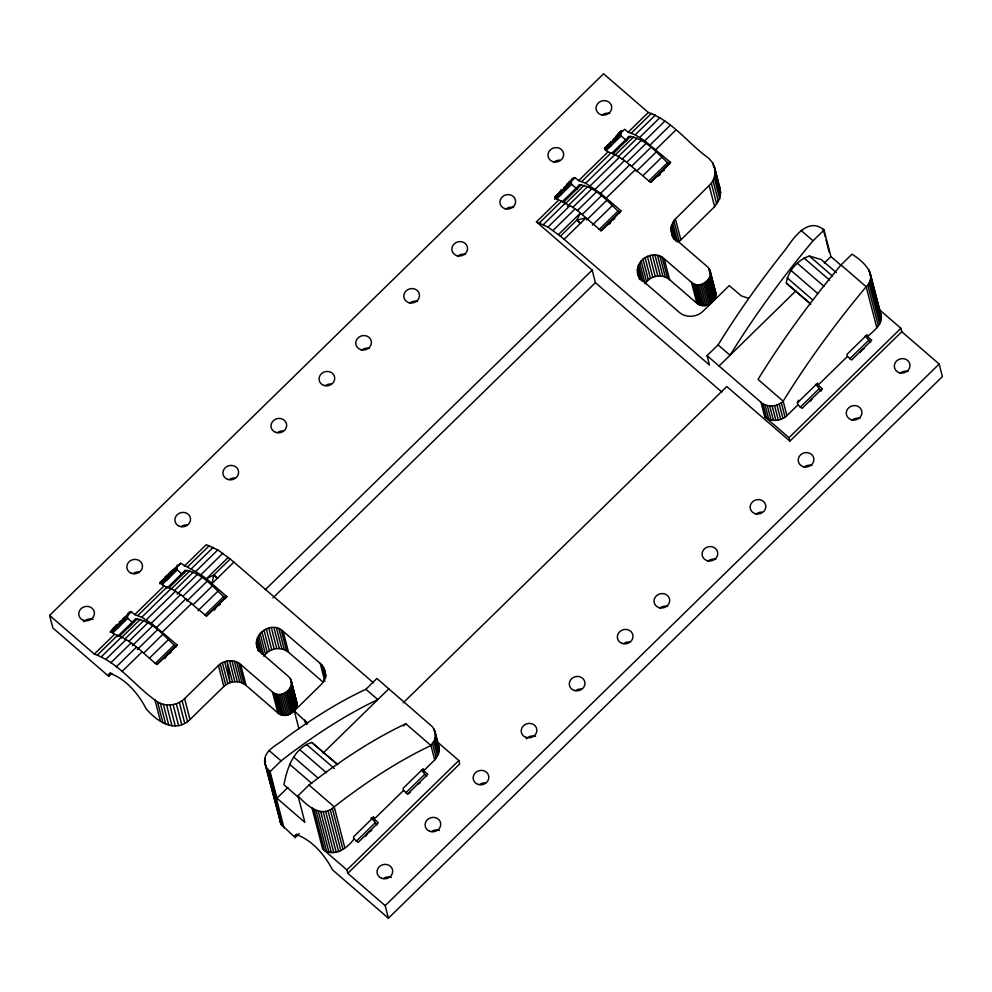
<?xml version="1.0" encoding="UTF-8"?>
<svg xmlns="http://www.w3.org/2000/svg" width="992" height="992" viewBox="0 0 992 992"><rect width="100%" height="100%" fill="white"/><g stroke="black" fill="none" stroke-linecap="round" stroke-linejoin="round"><path stroke-width="1.49" d="M299.286 833.602L295.207 837.595L281.096 824.402L264.814 763.22C262.781 750.064 278.082 745.004 286.031 737.763A374.17 130.436 -49.1 0 1 365.887 689.254L376.873 678.466L432.425 726.752L434.694 730.67L439.22 749.506L438.489 754.007L434.719 759.946L423.708 770.71L427.837 774.281L407.662 794.009L403.533 790.438L403.012 788.429L423.187 768.701L423.708 770.71M715.232 171.765L714.265 177.766L711.338 183.284L673.804 220.571L679.222 241.527L714.637 206.646L719.671 198.722L720.651 192.721L714.947 168.764L712.876 163.134L708.982 158.447C688.584 143.989 672.613 121.024 648.322 112.48L603.582 73.78L49.6 615.4L94.339 654.1C118.631 662.631 134.602 685.608 155 700.054C163.345 707.271 176.861 706.267 184.586 698.616L218.426 665.533C224.217 659.792 234.36 659.035 240.622 664.442L272.478 691.994C281.616 700.687 298.456 685.472 288.412 676.42L261.107 652.81C246.214 639.778 269.948 618.425 283.117 631.284L320.23 663.388C326.889 668.794 326.666 679.644 320.428 685.286L294.277 710.855L298.914 728.81M111.836 673.357L108.773 676.346L108.587 674.845L109.74 673.308C125.711 678.776 138.421 693.817 146.06 708.598C156.612 721.42 175.348 733.82 190.005 719.56L223.845 686.476C229.636 680.748 239.779 679.979 246.041 685.398L277.896 712.95C285.175 719.485 298.245 711.971 296.806 702.534L291.388 681.578M405.778 723.788A374.22 130.448 -49.1 0 0 317.49 778.571L309.008 785.032L298.009 795.795C306.416 805.442 321.904 818.908 334.205 806.831A374.17 130.436 -49.1 0 1 430.987 745.538L434.769 739.598L435.5 735.097M672.464 236.642L671.051 226.945L673.804 220.571M638.96 277.338C631.21 262.446 652.314 247.777 664.194 258.726L691.486 282.336C700.625 291.028 717.476 275.813 707.42 266.761L675.564 239.208L672.65 235.687L671.088 231.471M707.544 280.389L712.963 301.332L715.48 297.377L715.827 292.876L710.012 270.469M761 402.293C767.262 407.7 777.393 406.943 783.184 401.202A374.17 130.423 -49.1 0 1 866.177 286.738C878.875 274.4 861.936 260.536 851.992 254.175L840.98 264.938L833.243 274.3A374.22 130.448 -49.1 0 0 758.024 379.415L783.184 401.202L786.916 415.611C781.126 421.352 770.982 422.108 764.72 416.702L761 402.293L707.06 355.644L718.096 344.918A374.17 130.423 -49.1 0 1 785.726 249.228C793.823 237.497 808.319 216.467 824.054 230.02L830.924 256.593L841.414 265.658M867.628 336.697L867.107 334.688L846.932 354.417L847.453 356.426L851.582 359.997L871.757 340.268L867.628 336.697C873.382 330.882 882.954 324.657 881.094 315.034L869.872 271.858M561.311 189.807L561.522 194.196L554.565 199.268M610.836 141.385L611.06 145.774L605.256 150.003M810.786 304.284L786.334 283.142C787.859 271.027 797.853 259.83 809.348 256.048L821.202 259.544L836.343 272.626M127.658 613.465L127.695 618.351L132.172 622.22M177.184 565.043L177.221 569.929L181.697 573.798M618.983 133.04L621.104 131.031L621.141 135.916L626.733 140.752M134.056 621.686L135.594 618.884C152.284 620.657 164.176 636.368 176.142 646.858M183.582 573.264L185.12 570.462C201.81 572.235 213.702 587.934 225.668 598.436M233.901 562.117L230.206 559.004L213.801 575.05L211.891 583.643L226.858 596.638L206.41 616.082L180.618 594.555L171.108 588.554L164.052 585.95L160.617 582.986L180.792 563.258C191.134 569.594 203.038 574.542 211.891 583.643L233.901 562.117L373.476 682.843M337.776 764.596L311.823 742.462C293.905 747.98 286.936 768.155 283.948 784.796L299.088 797.89M295.207 837.595L295.008 836.082L296.162 834.545C312.133 840.026 324.843 855.067 332.494 869.835L388.418 918.22L942.4 376.6L939.151 364.027L901.79 331.712L900.91 328.302L878.937 309.293M610.154 223.597L611.159 220.918L620.98 210.775L600.606 193.341L585.677 183.247L578.621 180.631L575.186 177.667L573.475 177.99L569.396 181.883M659.692 175.175L660.697 172.484L670.505 162.353L644.726 140.814L635.202 134.813L628.147 132.209L624.712 129.245L604.537 148.974L607.972 151.937L615.028 154.541L624.538 160.543L650.603 182.354L660.697 172.484L664.392 170.24M797.407 402.839L817.582 383.11L818.102 385.119L822.232 388.69L802.044 408.419L797.928 404.848L797.407 402.839L798.535 400.247M558.434 200.359L536.424 221.886L547.981 227.094L560.393 236.183L576.798 220.15L580.432 213.069C573.165 205.803 562.972 203.05 555.012 197.396L561.447 189.881M164.895 658.589L167.239 654.918L177.332 645.06L151.28 623.249L141.757 617.247L134.701 614.643L131.266 611.68L128.923 612.114M214.421 610.167L216.777 606.496L220.472 604.252M608.815 224.576L611.159 220.918L614.866 218.662M658.341 176.154L660.697 172.484M820.607 391.17L822.232 388.69M365.763 836.281L368.206 832.573L371.814 830.354M810.501 401.028L812.138 398.561M860.039 352.594L861.676 350.126L864.082 348.651M323.33 682.335L288.536 652.24C281.282 645.916 268.931 648.111 263.984 656.258L258.565 635.314M706.279 281.616L711.698 302.572C707.842 306.392 701.084 306.9 696.905 303.292L669.612 279.682C662.358 273.358 649.996 275.553 645.06 283.7L639.642 262.756M111.922 632.536L127.274 615.66L119.586 621.996M161.448 584.114L176.799 567.238L164.709 577.468M604.537 148.974L610.055 142.538M565.105 187.525L573.475 177.99M614.631 139.103L622.071 130.622M110.186 631.916L116.362 624.972M159.712 583.494L166.916 575.385L167.14 579.787L176.874 567.66L159.997 583.792M555.136 196.751L557.194 194.432M604.661 148.329L607.749 144.857M571.578 179.453L572.235 178.746M558.409 234.583L580.432 213.069L601.065 230.776L610.898 220.633M650.603 182.354L660.424 172.211M577.208 189.174L571.615 184.338L571.194 181.648L555.098 197.83M566.444 184.624L569.52 181.524M618.016 134.131L621.104 131.031M616.007 136.102L619.182 132.891M604.624 149.408L620.719 133.226L613.031 139.562M388.839 688.808L323.008 753.188M555.012 197.396L575.186 177.667M112.567 633.144L127.695 618.351M162.093 584.722L177.221 569.929M556.487 199.132L571.615 184.338L561.125 191.878L555.508 197.16M606.013 150.71L621.141 135.916L610.65 143.456L605.033 148.738M94.339 654.1L114.526 634.372C131.428 639.493 143.394 653.988 156.885 664.504L167.239 654.918L170.946 652.674M134.701 614.643L164.052 585.95M184.227 566.221L206.237 544.707L217.794 549.915L230.206 559.004M578.621 180.631L607.972 151.937M628.147 132.209L648.322 112.48M97.514 654.956L117.688 635.227M137.863 615.499L167.214 586.805M187.401 567.077L209.411 545.563M539.598 222.741L561.608 201.215M581.783 181.486L611.134 152.793M631.321 133.064L651.496 113.336M117.453 636.542L135.594 618.884M166.991 588.12L185.12 570.462M562.439 201.488L579.514 184.872C596.204 186.657 608.096 202.356 620.062 212.846M611.965 153.066L629.04 136.45C645.73 138.223 657.622 153.934 669.588 164.424M127.683 627.924L131.936 623.77M563.109 202.219L568.416 197.024M613.701 152.756L619.008 147.56M119.437 636.256L137.491 618.599M168.962 587.834L187.017 570.177M563.357 202.244L581.411 184.599M612.882 153.822L630.937 136.177M101.395 656.704L121.57 636.976M141.757 617.247L171.108 588.554M191.282 568.825L213.292 547.311M543.48 224.49L565.49 202.963M585.677 183.247L615.028 154.541M635.202 134.813L655.377 115.097M121.247 637.906L140.356 619.219M170.773 589.484L189.881 570.797M565.167 203.893L584.276 185.206M614.693 155.471L633.801 136.784M124.608 639.307L143.716 620.62M174.133 590.885L193.242 572.198M567.461 206.336L587.636 186.608M618.053 156.872L637.162 138.186M105.896 659.308L126.083 639.58M146.258 619.851L175.609 591.158M195.784 571.429L217.794 549.915M547.981 227.094L570.003 205.567M590.178 185.839L619.529 157.145M639.704 137.417L659.878 117.688M128.662 641.576L147.783 622.877M177.134 594.183L197.309 574.455M572.582 207.564L591.703 188.877M622.108 159.142L641.229 140.455M110.918 662.706L131.093 642.977M151.28 623.249L180.618 594.555M200.806 574.827L222.816 553.3M553.003 230.491L575.013 208.965M595.188 189.236L624.538 160.543M644.726 140.814L664.9 121.086M132.296 645.718L152.47 625.989M182.888 596.266L202.008 577.567M577.282 210.676L596.39 191.989M626.808 162.254L645.928 143.567M116.324 666.81L136.512 647.082M156.686 627.353L186.037 598.66M228.222 557.405L206.212 578.931L213.801 575.05L217.521 578.262L213.801 575.05M600.606 193.341L629.957 164.647M650.132 144.919L670.307 125.19M108.587 674.845L110.62 672.849M137.318 649.5L157.492 629.771M186.843 601.078L207.03 581.349M582.304 214.446L601.412 195.759M631.83 166.024L650.938 147.337M122.004 671.522L142.178 651.794M162.353 632.065L191.704 603.372M560.393 236.183L564.088 239.308L586.098 217.781L576.798 220.15L580.518 223.361L576.798 220.15M606.273 198.053L635.624 169.359M655.811 149.631L675.986 129.902M143.815 652.959L162.924 634.26M193.341 604.525L212.462 585.838M586.669 219.976L606.844 200.248M636.194 171.554L656.382 151.826M149.507 658.093L168.628 639.406M197.978 610.712L218.153 590.984M592.36 225.122L612.548 205.394M642.952 175.658L662.073 156.972M155.174 663.611L174.294 644.924M204.699 615.189L223.82 596.49M599.094 229.598L618.214 210.912M648.619 181.176L667.74 162.49M156.885 664.504L177.06 644.775M206.41 616.082L226.585 596.353M600.805 230.504L620.98 210.775M650.33 182.082L670.505 162.353M601.065 230.776L611.159 220.918M265.31 589.67L592.174 270.097L536.424 221.886M272.986 597.903L595.423 282.67L592.174 270.097M298.009 795.795L304.904 822.393L276.942 798.213L270.072 771.64L281.071 760.876A374.17 130.436 -49.1 0 1 377.853 699.596L365.887 689.254M719.026 365.986L730.05 355.26A374.17 130.423 -49.1 0 1 813.043 240.783L824.054 230.02M276.942 798.213L287.903 787.487M795.844 290.916L730.05 355.26L718.096 344.918M824.34 263.029L830.924 256.593M403.223 702.832L726.764 386.52L789.892 441.118L901.79 331.712M403.595 725.896L405.79 723.751L430.987 745.538L434.719 759.946M295.008 836.082L297.054 834.098M373.662 817.123L353.487 836.851L354.008 838.86L358.124 842.431L378.312 822.703L374.182 819.132L373.662 817.123L370.872 818.214M312.021 807.91L322.636 848.916C333.312 858.068 347.584 848.383 354.008 838.86M374.182 819.132L403.533 790.438M786.916 415.611L797.928 404.848M818.102 385.119L847.453 356.426M356.227 841.315L375.336 822.628L371.864 818.388M405.753 792.893L424.861 774.206L421.389 769.966M800.147 407.315L819.256 388.616L815.784 384.388M849.673 358.881L868.781 340.194L865.309 335.966M388.418 918.22L385.169 905.646L347.808 873.332L346.927 869.922L458.825 760.517L436.852 741.52M789.892 441.118L789.012 437.695L900.91 328.302M347.808 873.332L459.705 763.927L458.825 760.517M385.169 905.646L939.151 364.027M117.205 625.89L127.348 616.082L117.602 628.209L117.205 625.89L110.472 632.214M216.504 606.224L226.858 596.638M166.978 654.646L177.332 645.06M627.899 137.491L629.04 136.45M578.373 185.913L579.514 184.872M159.972 582.378L170.698 573.128L168.9 573.326M112.592 628.94L121.173 621.538L119.375 621.748M169.979 572.409L180.792 563.258M122.611 619.008L131.266 611.68L111.092 631.408L114.526 634.372M563.506 187.996L571.194 181.648M417.744 784.139L420.149 782.663M407.662 794.009L410.068 792.534M748.278 298.22L741.483 295.976L729.219 285.622L703.068 311.19C696.855 317.341 685.993 318.147 679.284 312.356L642.171 280.252L638.178 274.35M786.334 283.142L809.956 303.242M801.077 230.442L813.043 240.783M840.98 264.938L866.177 286.738L876.804 327.732M809.348 256.048L832.635 276.185M803.954 257.957L829.572 280.104M797.283 263.252L824.054 286.403M791.12 270.506L817.892 293.669M787.115 277.785L812.721 299.944M564.088 239.308L709.503 365.068L707.06 355.644M764.72 416.702L789.012 437.695M595.423 282.67L721.829 392.001M294.277 710.855L307.57 723.342M311.823 742.462L337.429 764.621M306.429 744.384L334.366 768.54M299.745 749.667L326.529 772.83M293.582 756.933L318.035 778.075M289.577 764.212L311.699 783.345M269.105 750.535L281.071 760.876M309.008 785.032L334.205 806.831L344.832 847.825M264.814 763.22L266.377 767.448L270.072 771.64M322.636 848.916L346.927 869.922M108.773 676.346L52.849 627.973L49.6 615.4M868.781 340.194L870.517 342.476M819.256 388.616L820.979 390.898M424.861 774.206L426.597 776.488M375.336 822.628L377.059 824.91M294.909 698.467L295.777 699.72M879.544 310.818L881.094 315.034M714.786 290.061L715.827 292.876M675.192 239.903L671.051 226.945L674.3 239.568M719.572 186.818L720.651 192.721M438.414 745.079L439.22 749.506M296.806 702.534L290.991 680.128M279.546 820.173L280.141 822.356M232.55 681.988L227.032 661.056L230.057 682.657L224.638 661.701M870.691 276.284L881.305 317.291M868.918 269.812L879.16 309.355M870.517 278.554L881.132 319.56M869.959 280.798L880.574 321.792M869.029 282.931L879.656 323.938M867.764 284.927L878.379 325.934M823.273 229.35L825.208 236.84M825.989 239.841L829.089 251.832M781.324 402.764L785.056 417.173M779.241 404.054L782.961 418.463M776.972 405.034L780.704 419.442M714.153 165.862L720.366 189.72M712.876 163.134L714.029 167.623M714.81 170.612L717.129 179.589M714.996 174.79L720.415 195.746M774.578 405.678L778.311 420.087M714.265 177.766L719.671 198.722M772.136 405.976L775.856 420.385M713.025 180.631L718.444 201.574M769.668 405.926L773.4 420.323M711.338 183.284L716.757 204.24M767.275 405.505L771.007 419.914M709.218 185.69L714.637 206.646M764.993 404.748L768.713 419.157M762.885 403.67L766.605 418.078M710.545 273.42L715.964 294.376M709.367 269.105L714.401 288.56M708.883 269.353L710.049 273.842M710.433 274.933L715.852 295.889M710.061 276.421L715.48 297.377M709.441 277.859L714.86 298.803M708.598 279.186L714.017 300.142M705.039 282.658L710.458 303.614M703.65 283.514L709.069 304.47M702.138 284.171L707.556 305.127M700.55 284.605L705.969 305.548M698.914 284.803L704.332 305.747M697.277 284.766L702.696 305.71M695.677 284.481L701.096 305.437M694.152 283.985L699.571 304.928M692.751 283.266L698.17 304.209M675.391 218.773L680.81 239.729M691.486 282.336L696.905 303.292M672.526 222.568L677.561 242.023M671.609 224.713L675.862 241.18M672.65 235.687L673.419 238.688M670.877 229.214L672.812 236.704M664.194 258.726L669.612 279.682M662.197 257.288L667.616 278.231M659.965 256.172L665.384 277.115M657.535 255.415L662.954 276.371M654.993 255.056L660.412 276.012M652.414 255.08L657.832 276.036M649.834 255.502L655.253 276.458M647.367 256.308L652.773 277.252M645.036 257.474L650.454 278.417M642.94 258.962L648.359 279.905M641.13 260.735L646.548 281.691M638.513 264.951L642.779 281.418M637.794 267.27L641.278 280.748M637.496 269.663L639.828 278.64M637.633 272.044L639.567 279.521M434.694 730.67L439.01 747.261M433.727 728.624L437.46 743.033M435.327 737.366L439.047 751.775M434.769 739.598L438.489 754.007M433.839 741.743L437.571 756.152M432.574 743.74L436.294 758.148M324.396 669.352L325.934 675.341M323.367 667.157L326.033 677.09M321.966 665.148L325.45 678.627M320.23 663.388L324.88 681.343M332.345 808.393L342.972 849.388M330.262 809.683L340.876 850.677M283.117 631.284L288.536 652.24M306.268 721.469L307.036 724.47M304.656 719.832L305.809 724.321M281.133 629.846L286.552 650.789M327.992 810.662L338.619 851.657M278.888 628.73L284.307 649.686M325.599 811.307L336.226 852.302M290.358 678.764L296.955 704.035M291.412 684.592L296.831 705.548M276.47 627.986L281.889 648.929M291.053 686.092L296.472 707.036M323.156 811.605L333.771 852.599M290.433 687.518L295.852 708.462M273.928 627.614L279.347 648.57M289.59 688.845L295.008 709.801M320.689 811.543L331.316 852.55M288.523 690.048L293.942 710.991M271.337 627.638L276.756 648.594M287.271 691.275L292.69 712.231M318.296 811.134L328.91 852.128M286.031 692.317L291.45 713.273M268.77 628.06L274.189 649.016M316.014 810.377L326.628 851.372M284.642 693.172L290.061 714.128M313.906 809.298L324.52 850.293M266.29 628.866L271.709 649.822M283.129 693.83L288.548 714.786M281.53 694.264L286.948 715.207M263.971 630.032L269.39 650.975M279.893 694.462L285.312 715.406M261.876 631.52L267.294 652.476M278.256 694.425L283.675 715.368M276.656 694.152L282.075 715.096M260.065 633.293L265.484 654.249M275.144 693.644L280.562 714.6M273.73 692.924L279.149 713.868M272.478 691.994L277.896 712.95M257.449 637.509L261.714 653.976M256.73 639.84L259.83 651.806M256.432 642.221L258.751 651.198M256.556 644.602L258.106 650.578M269.291 770.97L284.022 827.911M240.622 664.442L246.041 685.398M267.679 769.321L282.41 826.274M264.777 758.706L265.558 761.707M264.604 760.976L281.096 824.402M238.737 663.065L244.156 684.021M236.617 661.986L242.036 682.93M234.335 661.23L239.754 682.174M231.942 660.808L237.361 681.764M229.487 660.759L234.906 681.702M222.369 662.681L227.788 683.624M220.286 663.97L225.705 684.914M218.426 665.533L223.845 686.476M184.586 698.616L190.005 719.56M182.106 700.699L187.525 721.643M179.329 702.41L184.748 723.366M176.303 703.725L181.722 724.668M173.116 704.58L178.535 725.536M169.843 704.977L175.262 725.933M166.569 704.903L171.988 725.859M163.37 704.357L168.789 725.301M160.332 703.34L165.751 724.296M157.517 701.902L162.936 722.858M155 700.054L160.419 721.01M383.557 878.466A7.886 7.192 -14.5 0 1 391.369 877.436M431.619 831.482A7.886 7.192 -14.5 0 1 439.431 830.453M325.574 385.528A7.886 7.192 -14.5 0 1 331.427 384.04M361.745 350.064A7.886 7.192 -14.5 0 1 369.47 348.44M900.327 373.116A7.886 7.192 -14.5 0 1 908.052 371.492M852.277 420.1A7.886 7.192 -14.5 0 1 859.99 418.475M602.045 115.122A7.886 7.192 -14.5 0 1 609.77 113.497M623.856 643.523A7.886 7.192 -14.5 0 1 629.709 642.035M526.244 738.854A7.886 7.192 -14.5 0 1 535.544 736.473M479.682 784.486A7.886 7.192 -14.5 0 1 485.522 782.998M575.794 690.519A7.886 7.192 -14.5 0 1 581.647 689.018M505.932 209.101A7.886 7.192 -14.5 0 1 513.645 207.477M409.808 303.068A7.886 7.192 -14.5 0 1 417.52 301.456M457.87 256.085A7.886 7.192 -14.5 0 1 465.583 254.46M553.995 162.105A7.886 7.192 -14.5 0 1 559.711 160.171M804.214 467.083A7.886 7.192 -14.5 0 1 811.927 465.471M756.152 514.079A7.886 7.192 -14.5 0 1 761.868 512.145M708.09 561.063A7.886 7.192 -14.5 0 1 715.802 559.438M660.027 608.046A7.886 7.192 -14.5 0 1 667.74 606.434M133.337 573.488A7.886 7.192 -14.5 0 1 139.19 571.987M83.774 621.823A7.886 7.192 -14.5 0 1 93.087 619.454M277.512 432.524A7.886 7.192 -14.5 0 1 283.365 431.024M229.462 479.508A7.886 7.192 -14.5 0 1 235.302 478.02M181.4 526.492A7.886 7.192 -14.5 0 1 187.24 525.004M381.622 878.304A7.886 7.192 -14.5 0 0 392.671 870.554A7.886 7.192 -14.5 0 0 380.308 865.892A7.886 7.192 -14.5 0 0 381.622 878.304M429.685 831.308A7.886 7.192 -14.5 0 0 440.733 823.571A7.886 7.192 -14.5 0 0 428.37 818.908A7.886 7.192 -14.5 0 0 429.685 831.308M323.64 385.367A7.886 7.192 -14.5 0 0 334.701 377.63A7.886 7.192 -14.5 0 0 322.326 372.967A7.886 7.192 -14.5 0 0 323.64 385.367M477.747 784.325A7.886 7.192 -14.5 0 0 488.796 776.587A7.886 7.192 -14.5 0 0 476.42 771.912A7.886 7.192 -14.5 0 0 477.747 784.325M553.189 161.746A7.886 7.192 -14.5 0 0 563.543 153.214A7.886 7.192 -14.5 0 0 550.734 149.532A7.886 7.192 -14.5 0 0 553.189 161.746M851.471 419.74A7.886 7.192 -14.5 0 0 861.825 411.209A7.886 7.192 -14.5 0 0 849.016 407.526A7.886 7.192 -14.5 0 0 851.471 419.74M360.939 349.705A7.886 7.192 -14.5 0 0 371.293 341.161A7.886 7.192 -14.5 0 0 358.496 337.491A7.886 7.192 -14.5 0 0 360.939 349.705M899.521 372.756A7.886 7.192 -14.5 0 0 909.875 364.213A7.886 7.192 -14.5 0 0 897.078 360.542A7.886 7.192 -14.5 0 0 899.521 372.756M803.408 466.736A7.886 7.192 -14.5 0 0 813.762 458.192A7.886 7.192 -14.5 0 0 800.953 454.522A7.886 7.192 -14.5 0 0 803.408 466.736M601.251 114.762A7.886 7.192 -14.5 0 0 611.605 106.218A7.886 7.192 -14.5 0 0 598.796 102.548A7.886 7.192 -14.5 0 0 601.251 114.762M621.922 643.362A7.886 7.192 -14.5 0 0 632.983 635.624A7.886 7.192 -14.5 0 0 620.608 630.949A7.886 7.192 -14.5 0 0 621.922 643.362M525.797 737.341A7.886 7.192 -14.5 0 0 536.858 729.591A7.886 7.192 -14.5 0 0 524.483 724.929A7.886 7.192 -14.5 0 0 525.797 737.341M573.86 690.345A7.886 7.192 -14.5 0 0 584.92 682.608A7.886 7.192 -14.5 0 0 572.545 677.945A7.886 7.192 -14.5 0 0 573.86 690.345M457.064 255.725A7.886 7.192 -14.5 0 0 467.418 247.182A7.886 7.192 -14.5 0 0 454.621 243.511A7.886 7.192 -14.5 0 0 457.064 255.725M505.126 208.742A7.886 7.192 -14.5 0 0 515.48 200.198A7.886 7.192 -14.5 0 0 502.684 196.528A7.886 7.192 -14.5 0 0 505.126 208.742M409.002 302.709A7.886 7.192 -14.5 0 0 419.356 294.178A7.886 7.192 -14.5 0 0 406.559 290.495A7.886 7.192 -14.5 0 0 409.002 302.709M755.346 513.72A7.886 7.192 -14.5 0 0 765.7 505.176A7.886 7.192 -14.5 0 0 752.903 501.506A7.886 7.192 -14.5 0 0 755.346 513.72M707.284 560.703A7.886 7.192 -14.5 0 0 717.638 552.172A7.886 7.192 -14.5 0 0 704.841 548.489A7.886 7.192 -14.5 0 0 707.284 560.703M659.221 607.699A7.886 7.192 -14.5 0 0 669.575 599.156A7.886 7.192 -14.5 0 0 656.778 595.485A7.886 7.192 -14.5 0 0 659.221 607.699M131.403 573.314A7.886 7.192 -14.5 0 0 142.451 565.576A7.886 7.192 -14.5 0 0 130.088 560.914A7.886 7.192 -14.5 0 0 131.403 573.314M83.34 620.31A7.886 7.192 -14.5 0 0 94.401 612.572A7.886 7.192 -14.5 0 0 82.026 607.898A7.886 7.192 -14.5 0 0 83.34 620.31M179.465 526.33A7.886 7.192 -14.5 0 0 190.514 518.593A7.886 7.192 -14.5 0 0 178.151 513.93A7.886 7.192 -14.5 0 0 179.465 526.33M227.528 479.347A7.886 7.192 -14.5 0 0 238.576 471.609A7.886 7.192 -14.5 0 0 226.201 466.934A7.886 7.192 -14.5 0 0 227.528 479.347M275.578 432.351A7.886 7.192 -14.5 0 0 286.638 424.613A7.886 7.192 -14.5 0 0 274.263 419.951A7.886 7.192 -14.5 0 0 275.578 432.351"/></g></svg>
